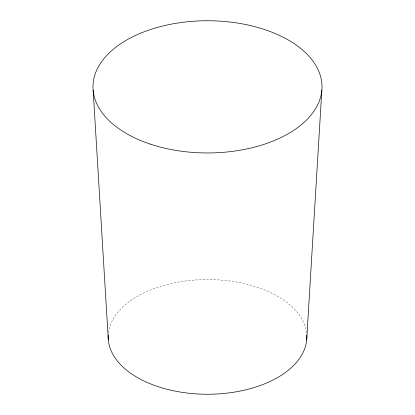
<?xml version="1.0" encoding="UTF-8"?>
<svg xmlns="http://www.w3.org/2000/svg" width="415" height="415" viewBox="0 0 415 415"><rect width="100%" height="100%" fill="white"/><g stroke="black" fill="none" stroke-linecap="round" stroke-linejoin="round"><path stroke-width="0.31" stroke-dasharray="2.08 1.56" d="M108.44 332.757A99.325 57.343 0 0 1 207.5 279.565A99.325 57.343 0 0 1 306.561 332.757"/><path stroke-width="0.62" d="M306.69 339.875L321.843 90.273M93.157 90.273L108.31 339.875M306.773 335.128A99.325 57.343 0 0 1 207.5 394.25A99.325 57.343 0 0 1 108.227 335.128M150.251 144.104A114.499 66.104 0 0 0 321.999 86.854A114.499 66.104 0 0 0 150.251 29.605A114.499 66.104 0 0 0 150.251 144.104"/></g></svg>
